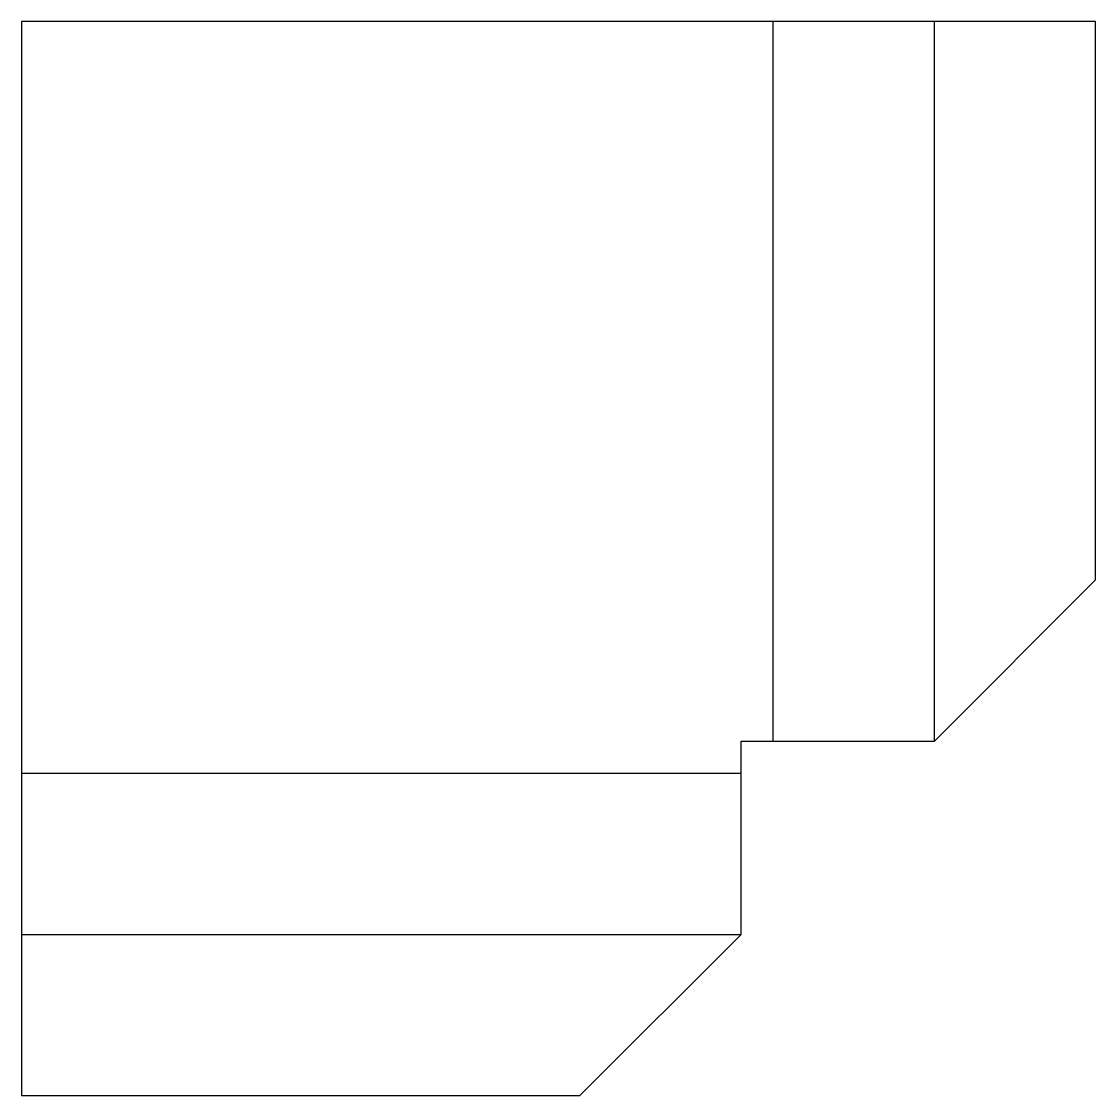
# Model space of a CAD drawing. Header units: millimetres. Extents: x 40 to 140, y 10 to 110.
import ezdxf

# ---------------------------------------------------------------- set-up
doc = ezdxf.new("R2010")
doc.units = ezdxf.units.MM
doc.layers.add('BEND', color=1, linetype='Continuous')

msp = doc.modelspace()

# ---------------------------------------------------------------- linework, layer by layer
msp.add_lwpolyline([(40, 10), (92, 10), (107, 25), (107, 43), (125, 43), (140, 58), (140, 110), (40, 110)], close=True)
at = {"layer": 'BEND'}
for p, q in [((110, 43), (110, 110)), ((125, 43), (125, 110)), ((40, 40), (107, 40)), ((40, 25), (107, 25))]:
    msp.add_line(p, q, dxfattribs=at)

doc.saveas('drawing.dxf')
